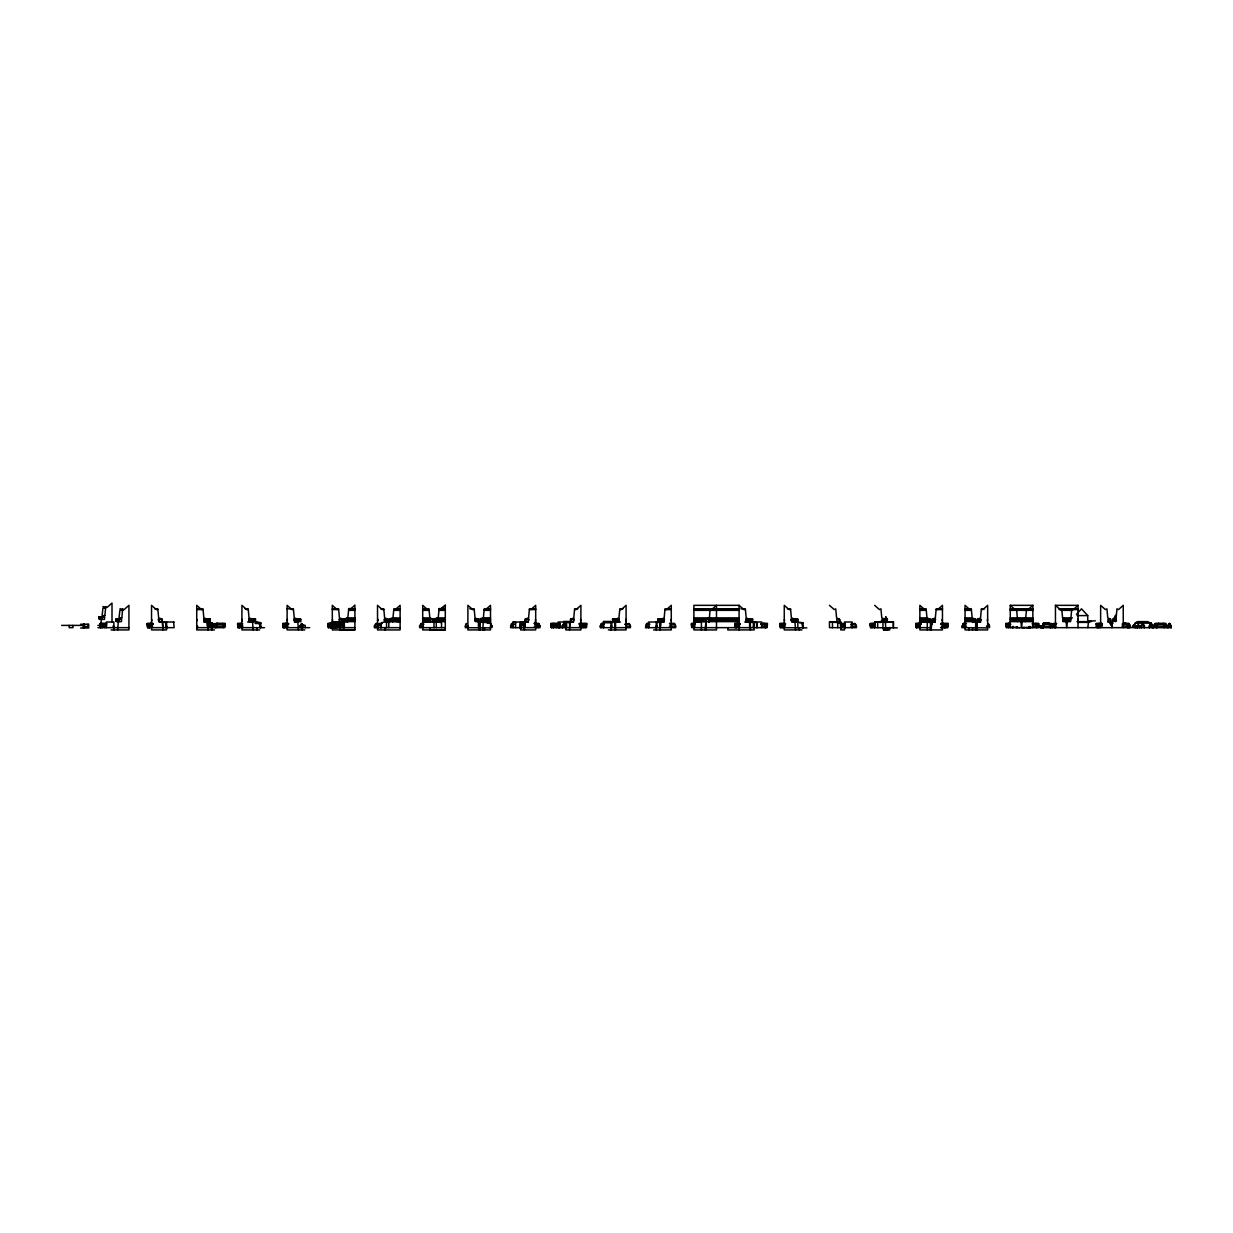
<?xml version="1.0" encoding="UTF-8"?>
<svg xmlns="http://www.w3.org/2000/svg" width="1233" height="1233" viewBox="0 0 1233 1233"><rect width="100%" height="100%" fill="white"/><g stroke="black" fill="none" stroke-linecap="round" stroke-linejoin="round"><path stroke-width="1.5" d="M884.462 620.877L882.196 621.632L881.949 619.367L887.436 619.367L885.726 616.777L885.433 619.367M100.89 623.698L101.46 618.612M101.615 617.116L104.882 615.621L105.73 606.574M118.383 620.877L117.628 629.924M118.553 619.367L121.82 617.887L122.653 608.825M343.606 627.659L344.361 620.646M347.382 621.632L347.629 619.151M344.562 619.043L347.798 617.887L348.631 610.104M390.322 621.632L389.474 620.877L400.109 621.632M389.767 620.877C389.166 616.022 397.473 618.565 400.109 617.887M392.818 619.367L392.572 622.388M392.988 617.887L393.836 608.825L400.109 608.825M434.756 620.646L434.679 621.632L445.298 621.632M434.972 620.877L434.956 618.812L438.193 617.656M437.777 621.632L438.023 619.151M434.956 619.043L438.193 617.887L439.025 610.104M479.205 629.924L479.945 620.877M490.503 617.887C480.5 617.317 473.087 620.199 490.503 619.367M483.213 619.367L482.966 629.924M483.382 617.887L484.215 608.825L490.503 608.825M524.395 627.659L525.15 620.877M525.366 620.877L525.35 619.043L528.572 617.887L529.419 608.825L535.692 608.825M528.156 622.388L528.418 619.367M569.584 627.659L570.34 620.877L571.095 621.632M577.753 608.825L574.609 608.825L573.777 617.887L570.509 619.367L573.977 619.367M573.36 622.388L573.607 619.367M614.789 627.659L615.544 620.877L615.544 629.924M618.55 622.388L618.812 619.367M659.979 627.659L660.734 620.877M660.903 619.367L664.171 617.887L665.003 608.825L671.276 608.825M664.001 619.367L663.755 622.388M706.093 619.367L709.36 617.887L710.208 608.825M709.191 619.367L708.944 622.388M931.917 620.877L931.162 629.924M942.459 608.825L936.186 608.825L935.338 617.887L932.086 619.367L935.539 619.367M934.922 622.388L935.169 619.367M976.351 629.924L977.106 620.877M984.52 608.825L981.376 608.825L980.543 617.887L977.276 619.367L980.728 619.367L980.728 620.877L980.574 619.367M980.127 622.388L980.374 619.367M1022.311 620.877L1021.556 627.659L1020.801 620.877M1022.465 619.367L1025.733 617.887L1026.565 608.825M1025.317 621.632L1025.563 619.367M1067.501 620.877L1066.745 627.659L1065.99 620.877M1067.67 619.367L1070.922 617.887L1071.77 608.825M1087.845 627.659L1088.6 620.877L1095.351 620.877M1052.319 626.117L1053.537 623.405L1053.013 624.237L1055.802 624.237L1050.963 624.237L1050.023 627.659M420.083 626.117L420.9 624.237L423.921 624.252L420.823 624.237L419.497 626.117L423.428 626.117M466.028 624.237L466.598 623.405L465.273 626.117L468.355 626.117M540.039 626.117L540.039 627.659L510.57 627.659L511.803 623.405L511.217 624.237L514.315 624.252M600.964 627.659L602.182 623.405L601.612 624.237M149.81 624.237L150.503 623.405L148.9 626.117L152.63 626.117M240.204 624.237L240.897 623.405L239.294 626.117L243.009 626.117M285.47 624.237L284.607 627.659M334.451 624.561L333.403 626.472L339.614 626.472L338.582 624.561M212.246 626.117L213.895 623.405L214.557 624.237L213.217 624.252L214.511 624.252L215.559 626.117L212.246 626.117L212.4 627.659M215.035 626.117L216.083 624.237M600.147 626.117L601.195 624.237L604.139 624.237L601.103 624.237L601.858 623.405L601.103 624.237M649.128 626.117L646.061 626.117L646.878 624.237L649.899 624.252L646.308 624.252L647.063 623.405L645.46 627.659L675.622 627.659L675.622 626.117M987.648 627.89L961.832 627.659L963.435 623.405L966.441 623.405M1042.193 626.117L1043.596 623.636L1049.098 623.636L1050.485 626.117M1043.673 624.299L1043.765 622.773L1043.58 624.299L1044.967 624.237L1044.305 623.405L1043.627 624.252L1042.64 627.659L1043.889 625.393M1153.425 627.659L1154.689 625.393L1156.446 627.659L1156.585 626.117M1163.49 626.117L1164.538 624.252M1163.721 626.117L1164.769 624.252M1169.069 624.252L1170.302 624.252L1169.007 624.252L1168.036 626.117L1171.35 626.117L1169.685 623.405L1167.589 625.979L1169.439 623.405L1171.196 627.659M515.517 622.619L515.656 627.659M756.553 622.619L756.692 627.659M1112.921 623.143L1111.812 622.388L1115.557 615.19M917.136 627.659L918.369 624.237M216.037 624.237L216.684 623.405L217.378 624.252L216.037 624.237L225.038 624.252M299.866 625.979L301.731 623.636L303.472 626.071L301.638 623.852M341.711 623.898L339.846 625.979L341.711 623.405L343.545 625.948M379.363 623.898L381.105 626.071L379.363 623.651L377.514 625.979M522.484 623.898L524.225 626.071L522.484 623.651L520.634 625.979M565.593 627.659L565.762 625.948L563.913 623.651L562.171 626.071M844.79 625.778L842.91 623.513L842.201 624.252L843.526 624.237L844.528 626.117L841.214 626.117L842.262 624.252L843.495 624.252L842.879 623.405L841.6 625.778M1110.594 624.345L1110.039 623.405M1123.787 624.299L1124.958 622.835M1128.627 625.532C1129.166 622.881 1131.154 627.15 1129.443 624.792L1128.627 625.748M1142.791 623.898L1140.926 625.979L1142.791 623.405L1144.625 625.948M1149.865 624.299L1150.944 622.773M1151.591 624.252L1150.25 624.252L1150.867 623.405L1152.624 626.117M1150.975 623.405L1149.248 627.659M736.702 624.252L737.442 623.405L736.702 624.237L739.723 624.237L734.776 624.237M872.286 624.252L873.041 623.405L872.286 624.237L875.307 624.237L870.359 624.252M1055.433 624.237L1051.025 624.252L1056.712 623.405M1098.264 624.252L1099.019 623.405L1098.264 624.237L1101.3 624.237M962.757 624.237L965.701 624.237L962.68 624.237L963.435 623.405M1050.963 624.237L1051.718 623.405M1076.501 614.25L1081.495 608.825L1087.737 615.606L1087.737 622.388M381.182 624.237L375.51 624.252L382.122 623.405M350.141 609.58L354.904 605.11L354.904 629.924L332.309 629.924L332.309 626.133M395.331 609.58L400.109 605.341L400.109 629.924L377.514 629.924L377.514 605.341L382.276 609.58L383.787 609.58M440.535 609.349L445.298 605.11L445.298 629.924L422.703 629.924L422.703 605.341L427.481 609.58M440.535 609.58L445.298 605.341M485.725 609.58L490.503 605.341L490.503 629.924L467.893 629.924L467.893 605.341L472.671 609.58L474.181 609.58M530.93 609.58L535.692 605.341L535.692 629.924L520.634 629.924L520.634 622.002M666.514 609.58L671.276 605.341L671.276 629.924L653.567 629.924M711.703 609.58L716.481 605.341L716.481 629.924L693.886 629.924L693.886 605.341L739.076 605.341L743.853 609.58L745.349 609.58M937.681 609.58L942.459 605.341L942.459 629.924L919.864 629.924L919.864 605.341L924.627 609.58M1028.075 609.58L1032.853 605.341L1032.853 627.659M1073.28 609.58L1078.043 605.341L1078.043 627.659M375.51 624.237L376.45 623.405M1124.465 622.835L1125.714 624.222M1150.543 622.835L1151.792 624.222L1150.743 623.204M1135.131 627.659L1135.131 623.143L1137.381 621.632L1147.923 621.632L1150.189 623.143L1150.189 626.148M347.798 617.656L344.531 619.367L354.904 619.367M173.637 622.126L174.13 627.659L147.821 627.659M400.109 622.002L386.546 621.447L381.274 622.757L381.274 627.659M423.196 622.126L436.266 621.447L441.537 622.757L441.537 627.659M487.482 622.989L490.503 622.233L482.966 622.233L490.503 622.989M520.634 624.453L521.389 622.757L524.395 622.002L524.395 629.924M534.891 622.218L535.692 622.002M617.039 621.447L611.768 622.757L611.768 627.659M852.065 627.89L852.065 622.002L844.528 622.002L844.528 629.924L840.767 629.924L840.767 622.002L837.746 622.757L837.746 627.659M874.659 627.659L874.659 622.002L893.493 622.002L893.493 627.659M1150.173 624.252L1151.622 624.237M1164.676 626.117L1163.644 624.252L1157.756 624.237L1158.419 623.405L1157.664 624.252L1159.051 624.237L1158.404 623.405L1156.708 626.117L1155.691 624.237L1154.396 624.252L1153.425 626.117L1167.034 626.117L1165.154 623.405M1166.033 624.237L1164.476 624.252L1165.385 623.405L1166.033 624.237L1154.458 624.252L1155.074 623.405L1155.737 624.237M1051.225 626.117L1050.485 624.237L1043.18 624.252L1042.548 627.659M208.67 623.667L212.43 623.651L213.787 625.855M625.085 624.252L629.493 624.237L630.541 626.117L625.763 626.117M669.504 623.405L674.019 623.405L674.775 624.237L670.274 624.252L674.775 624.237L675.746 626.117L669.365 626.117M851.063 624.252L855.471 624.237L856.519 626.117L850.755 626.117M1033.316 624.237L1036.259 624.237L1037.307 626.117L1032.53 626.117M1010.259 627.659L1010.259 605.341L1032.853 605.341M1055.448 627.659L1055.448 605.341L1078.043 605.341M102.956 606.574L107.225 607.314L112.003 603.076L112.003 621.987M105.73 608.069L102.956 608.069L102.092 615.621L104.882 615.621M351.775 608.593L348.631 608.593L348.631 610.335L354.904 610.335M445.298 608.593L439.025 608.593L439.025 610.335L445.298 610.335M119.894 608.825L123.408 609.58M154.664 608.825L157.809 608.825L158.641 617.887L161.877 619.043L161.862 620.877M196.725 608.825L202.998 608.825L203.846 617.887L207.067 619.043L207.098 620.877M245.059 608.825L248.203 608.825L249.035 617.887L252.256 619.043L253.212 629.924M287.119 608.825L293.392 608.825L294.24 617.887L297.461 619.043L297.492 620.877M332.309 608.825L338.597 608.825L339.429 617.887L342.651 619.043L342.635 620.877L342.327 619.367M348.631 608.825L354.904 608.825M380.643 608.825L383.787 608.825L384.619 617.887L387.856 619.043L387.84 620.877M422.703 608.825L428.976 608.825L429.824 617.887L433.045 619.043L433.245 621.632L422.703 621.632M439.025 608.825L445.298 608.825M469.742 608.825L474.181 608.825L475.013 617.887L478.281 619.367L474.813 619.367M622.942 608.825L619.814 608.825L618.966 617.887L615.745 619.043L615.76 620.877M693.886 608.825L739.076 608.825M740.91 608.825L745.349 608.825L746.196 617.887L749.448 619.367M787.409 608.825L790.553 608.825L791.386 617.887L794.607 619.043L794.807 620.877M919.864 608.825L926.137 608.825L926.969 617.887L930.237 619.367L919.864 619.367M965.054 608.825L971.327 608.825L972.174 617.887L975.442 619.367L965.054 619.367M1010.259 608.825L1032.853 608.825M1059.209 608.825L1078.043 608.825M348.631 609.349L350.141 609.349M439.025 609.349L445.298 609.349M120.634 609.58L124.163 609.58L128.926 605.341L128.926 629.924L111.093 629.924M157.809 609.58L156.298 609.58L151.536 605.341L151.536 629.924L166.594 629.924L166.594 622.002M196.725 609.58L202.998 609.58M248.203 609.58L246.692 609.58L241.915 605.341L241.915 629.924L259.639 629.924M293.392 609.58L291.882 609.58L287.119 605.341L287.119 629.924L304.828 629.924M332.309 609.58L338.597 609.58M348.631 609.58L354.904 609.58M393.836 609.58L400.109 609.58M422.703 609.58L428.976 609.58M439.025 609.58L445.298 609.58M484.215 609.58L490.503 609.58M529.419 609.58L535.692 609.58M574.609 609.58L576.119 609.58L580.897 605.341L580.897 629.924L565.824 629.924L565.824 622.002M619.814 609.58L621.309 609.58L626.087 605.341L626.087 629.924L608.378 629.924M665.003 609.58L671.276 609.58M693.886 609.58L739.076 609.58M790.553 609.58L789.043 609.58L784.265 605.341L784.265 629.924L801.989 629.924M919.864 609.58L926.137 609.58M936.186 609.58L942.459 609.58M965.054 609.58L971.327 609.58M981.376 609.58L982.886 609.58L987.648 605.341L987.648 629.924L965.054 629.924L965.054 605.341L969.832 609.58M1010.259 609.58L1032.853 609.58M1059.209 609.58L1078.043 609.58M122.653 610.335L119.894 610.335L119.031 617.887L121.82 617.887M393.836 610.335L400.109 610.335M422.703 610.335L428.976 610.335M484.215 610.335L490.503 610.335M693.886 610.335L739.076 610.335M919.864 610.335L926.137 610.335M965.054 610.335L971.327 610.335M1010.259 610.335L1032.853 610.335M1061.104 610.335L1072.402 610.335M1077.041 615.606L1087.737 615.606M98.856 616.777L101.661 616.777M98.825 617.116L104.713 617.116L104.466 619.367L99.411 619.367M347.798 617.887L354.904 617.887M422.703 617.887L429.824 617.887M438.193 617.887L445.298 617.887M693.886 617.887L739.076 617.887M919.864 617.887L926.969 617.887M965.054 617.887L972.174 617.887M1010.259 617.887L1032.853 617.887M1062.985 617.887L1072.402 617.887M98.655 618.612L102.2 619.367M342.774 618.812L348.492 618.812M433.924 618.812L438.532 618.812M115.794 619.043L118.584 619.043M158.425 619.043L161.877 619.043M203.615 619.043L210.365 619.043M248.819 619.043L255.57 619.043M294.009 619.043L300.76 619.043M339.214 619.043L354.904 619.043M384.403 619.043L387.856 619.043M389.767 619.043L400.109 619.043M422.703 619.043L433.045 619.043M433.924 619.151L445.298 619.043M474.797 619.043L478.234 619.043M480.161 619.043L490.503 619.043M525.35 619.043L528.803 619.043M570.555 619.043L573.992 619.043M612.447 619.043L619.197 619.043M657.636 619.043L664.387 619.043M693.886 619.043L739.076 619.043M745.965 619.043L752.716 619.043M791.17 619.043L797.921 619.043M883.845 619.043L887.436 619.043M919.864 619.043L930.206 619.043M932.117 619.043L935.57 619.043M965.054 619.043L975.395 619.043M977.307 619.043L980.759 619.043M1010.259 619.043L1032.853 619.043M1062.985 619.043L1070.506 619.043M1112.921 619.12L1116.435 619.12M115.748 619.367L121.651 619.367L121.404 621.632L116.334 621.632M151.721 619.367L151.875 620.877M158.44 619.367L161.908 619.367M196.91 619.367L196.91 620.877M210.365 619.367L203.645 619.367L203.846 620.877M242.115 619.367L242.254 620.877M248.835 619.367L255.57 619.367M287.304 619.367L287.304 620.877M294.04 619.367L300.76 619.367M332.463 619.367L332.648 620.877M342.697 619.367L339.229 619.367L339.275 620.877M387.886 619.367L384.434 619.367L384.434 620.877L384.48 619.367M389.72 619.367L400.109 619.367M422.703 619.367L433.076 619.367M434.925 619.367L445.298 619.367M525.32 619.367L528.772 619.367L528.618 620.877M535.538 619.367L535.538 620.877M580.589 619.367L580.743 620.877M612.447 619.367L619.166 619.367M625.932 619.367L625.932 620.877M657.636 619.367L664.356 619.367L664.202 620.877M671.137 619.367L671.137 620.877M693.886 619.367L739.076 619.367M752.716 619.367L745.996 619.367L746.042 620.877L746.15 619.367M784.465 619.367L784.465 620.877M797.921 619.367L791.185 619.367L791.247 620.877L791.386 619.367M942.151 619.367L942.151 620.877M987.51 619.367L987.356 620.877M1010.259 619.367L1032.853 619.367M342.774 620.646L348.461 620.646M433.924 620.646L438.47 620.646M115.578 620.877L119.139 621.632M158.502 620.877L158.502 619.367M162.155 620.877L161.323 621.632M204.262 620.877L210.365 620.877M248.896 620.877L249.035 619.367M255.57 620.877L249.451 620.877L249.451 622.388M294.086 620.877L294.24 619.367M294.656 620.877L300.76 620.877M342.944 622.388L342.851 620.877L342.111 621.632M345.117 620.877L344.284 620.877L344.361 627.659M347.459 620.877L354.904 620.877M387.301 620.877L388.133 622.388M392.664 620.877L400.109 620.877M422.703 620.877L430.147 620.877M432.49 620.877L433.338 621.632M434.679 620.877L435.511 620.877M437.854 620.877L445.298 620.877M475.352 620.877L490.503 620.877M573.807 620.877L573.807 619.367M612.447 620.877L618.55 620.877M619.151 620.877L619.012 619.367M657.636 620.877L663.755 620.877M693.886 620.877L706.679 621.632M709.037 620.877L739.076 620.877M746.612 620.877L752.716 620.877M791.802 620.877L797.921 620.877M883.845 620.877L887.436 620.877M919.864 620.877L935.015 620.877M965.054 620.877L980.204 620.877M1010.259 620.877L1032.853 620.877M1062.985 620.877L1070.506 620.877M1116.435 620.769L1112.69 620.877L1111.95 627.659L1111.195 620.877L1108.174 621.632L1107.928 619.367L1111.025 619.367L1107.758 617.887L1106.926 608.825L1105.415 609.58L1100.637 605.341L1100.637 627.659M342.774 621.401L348.492 621.401M433.924 621.401L438.532 621.401M619.305 621.447L612.524 621.447L614.789 622.002L614.789 629.924M746.088 621.447L749.248 621.447L749.248 622.65M792.742 621.447L803.099 622.757L803.099 627.89M884.832 621.447L880.085 621.447L880.085 622.65M1107.65 621.447L1110.81 621.447L1110.81 625.208M158.81 619.367L159.057 621.632L162.155 621.632M210.365 621.632L204.262 621.632L204 619.367M255.57 621.632L249.451 621.632L249.205 619.367M300.76 621.632L294.656 621.632L294.394 619.367M339.599 619.367L339.846 621.632L342.851 620.877M344.284 621.632L354.904 621.632M384.788 619.367L385.035 621.632L388.056 620.877M475.013 620.877L475.013 619.367L475.429 621.632L490.503 621.632M525.058 621.632L528.156 621.632M570.263 621.632L573.36 621.632M612.447 621.632L618.55 621.632M657.636 621.632L663.755 621.632L663.416 619.367M693.886 621.632L739.076 621.632M746.35 619.367L746.612 621.632L752.716 621.632M791.555 619.367L791.802 621.632L797.921 621.632M919.864 621.632L934.922 621.632M965.054 621.632L980.127 621.632M1010.259 621.632L1032.853 621.632M1076.948 621.632L1091.498 621.632M332.309 621.786L343.606 621.786L340.601 622.542L340.601 625.932M563.712 621.786L568.459 621.802M746.088 621.802L749.248 621.786M880.085 621.786L884.832 621.802M1107.65 621.802L1110.81 621.786M159.057 622.002L174.13 622.002M204.262 622.002L208.023 622.002L208.023 626.025M247.571 622.002L255.478 621.447L260.749 622.757L260.749 627.659M294.656 622.002L298.417 622.002M343.606 622.002L332.309 622.002L335.33 622.757M513.098 627.659L513.098 622.002L528.156 622.002M573.36 622.002L558.287 622.002L558.287 627.659M603.492 622.002L620.43 622.002M663.755 622.002L648.681 622.002L648.681 627.89M693.886 622.002L701.407 622.002L701.407 629.924M744.732 622.002L761.67 622.002L761.67 627.659M791.802 622.002L797.828 621.447L797.828 627.659M856.411 626.117L856.411 627.659L829.47 627.659L829.47 622.002L840.767 622.002M874.659 622.002L893.493 622.002M919.864 622.002L934.922 622.002M972.59 622.002L980.867 622.002M482.966 622.388L478.527 621.632M927.386 622.388L933.443 622.388M1077.642 622.388L1089.201 622.388M207.252 622.68L211.583 622.68L212.554 623.651L207.93 623.651M256.233 622.757L260.749 622.757M603.492 622.757L611.013 622.757M799.338 622.757L803.099 622.757M829.47 622.002L840.767 622.757M1047.341 622.773L1047.526 624.299L1047.434 622.773M1048.096 622.773L1048.281 624.299L1048.189 622.773M1110.44 622.835L1110.548 624.222M1111.056 622.835L1111.056 624.299M333.973 623.174L330.228 623.174L330.228 624.16M1124.666 623.204L1125.375 623.975L1124.034 623.99M1135.131 623.143L1150.189 623.143M105.853 623.405L100.166 623.405L100.289 627.659L100.412 625.748M152.923 623.405L147.236 623.405L147.236 626.071M241.421 623.405L237.63 623.405L237.753 627.659L237.877 625.64M255.108 623.513L260.749 623.513M288.507 623.405L282.819 623.405L282.958 627.659L283.081 625.748M533.92 623.405L538.436 623.405L539.191 624.237L534.675 624.237L539.098 624.237L540.146 626.117L534.321 626.117M579.371 623.405L586.6 623.405L586.43 627.659L586.276 625.64M625.809 623.405L629.585 624.237L625.069 624.252M695.165 623.405L691.543 623.405L691.543 626.071M739.723 623.405L734.776 623.405L734.776 626.071M761.408 623.405L767.388 623.405L767.219 627.659L767.065 625.748M785.406 623.405L779.98 623.405L779.98 626.071L785.406 625.948M851.803 623.405L855.563 624.237L851.047 624.252M875.245 623.405L870.359 623.405L870.359 626.071M921.097 623.405L915.672 623.405L915.98 627.659L915.826 625.748M940.933 623.405L948.162 623.405L948.162 626.071L944.555 625.948M1009.565 623.405L1005.958 623.405L1005.958 626.071M1032.576 623.405L1038.556 623.405L1038.556 626.071M1043.318 623.389L1050.023 623.405L1050.547 624.237L1043.149 624.237L1043.673 623.405L1043.149 624.237L1049.129 624.237L1050.177 626.117M1102.025 623.405L1096.353 623.405L1096.507 627.659L1096.661 625.64M1122.97 623.405L1128.95 623.405L1128.95 626.071M100.166 623.636L105.853 623.651M147.236 623.651L152.923 623.636M215.991 623.636L225.038 623.651M237.63 623.636L241.421 623.651M282.819 623.651L288.507 623.636M328.009 623.636L339.399 623.636M550.904 623.636L559.936 623.636M579.371 623.651L586.6 623.636M691.543 623.636L695.165 623.651M734.776 623.636L739.723 623.651M761.963 623.636L767.388 623.651M779.98 623.636L785.406 623.636M870.359 623.651L875.245 623.636M915.672 623.636L921.097 623.651M940.933 623.651L948.162 623.636M1005.958 623.636L1009.565 623.651M1033.131 623.651L1038.556 623.636M1096.353 623.651L1101.763 623.636M1123.525 623.651L1128.95 623.636M1155.753 623.651L1164.8 623.636M100.166 623.898L107.132 623.898M147.236 623.898L152.923 623.898M215.991 623.898L225.038 623.898M237.63 623.898L242.716 623.898M282.819 623.898L288.507 623.898M328.009 623.898L339.399 623.898M550.904 623.898L559.936 623.898L559.767 627.659M579.371 623.898L586.6 623.898M695.165 623.898L691.543 623.898L691.713 627.659M734.776 623.898L739.723 623.898M760.869 623.898L767.388 623.898M785.406 623.898L779.98 623.898L780.135 627.659M875.245 623.898L870.359 623.898L870.483 627.659L897.27 627.89M915.672 623.898L921.097 623.898M940.933 623.898L948.162 623.898M1005.958 623.898L1010.259 623.898M1032.052 623.898L1038.556 623.898M1096.353 623.898L1102.41 623.898M1122.431 623.898L1128.95 623.898M1155.753 623.898L1164.8 623.898M80.623 624.237L84.43 624.237L84.43 626.487M85.154 624.237L88.714 624.237L88.714 627.998L80.623 627.998M100.166 624.237L105.853 624.252M147.236 624.252L152.923 624.237M211.629 624.299L211.876 622.773L211.752 624.299M237.63 624.237L241.421 624.252M282.819 624.237L288.507 624.252M328.009 624.252L339.399 624.237M550.904 624.237L559.936 624.252M579.371 624.252L586.6 624.237M691.543 624.237L695.165 624.252M767.388 624.237L760.653 624.252L765.077 624.237L766.14 626.117L761.347 626.117M779.98 624.237L785.406 624.237M915.672 624.237L921.097 624.252M948.162 624.252L940.856 624.252L943.954 624.237L945.341 626.117L941.827 626.117M1005.958 624.237L1010.89 624.252L1007.962 624.237M1033.131 624.237L1038.556 624.252M1096.353 624.252L1101.763 624.237M1128.95 624.252L1122.215 624.252L1126.654 624.237L1127.579 627.659M100.166 624.345L105.853 624.345M147.236 624.345L152.923 624.345M215.991 624.345L225.038 624.345M237.63 624.345L241.421 624.345M282.819 624.345L288.507 624.345M328.009 624.345L339.399 624.345M550.904 624.345L559.936 624.345M579.371 624.345L586.6 624.345M691.543 624.345L695.165 624.345M734.776 624.345L739.723 624.345M761.963 624.345L767.388 624.345M779.98 624.345L785.406 624.345M870.359 624.345L875.245 624.345M915.672 624.345L921.097 624.345M940.933 624.345L948.162 624.345M1005.958 624.345L1009.565 624.345M1033.131 624.345L1038.556 624.345M1096.353 624.345L1101.763 624.345M1123.525 624.345L1128.95 624.345M1155.753 624.345L1164.8 624.345L1164.8 623.405L1155.753 623.405L1155.753 626.071M338.736 624.823L334.251 624.237M1129.151 624.946L1131.262 627.659L1097.046 627.659M61.65 625.393L84.245 625.393M97.9 625.393L100.705 625.393M1128.904 625.47L1129.998 625.47M100.752 625.64L106.747 625.778M147.821 625.64L147.945 627.659L147.868 623.898M238.216 625.64L238.339 627.659L238.262 623.898M239.819 625.64L239.695 627.659M283.42 625.64L283.544 627.659M284.9 625.64L284.9 627.659M300.189 625.64L303.256 625.64L303.226 627.659M328.178 625.64L328.317 627.659L328.009 623.405L339.399 623.405L339.399 626.071M328.718 625.64L334.652 625.778M519.894 625.64L519.802 627.659M551.059 625.64L551.213 627.659L551.059 623.898M551.613 625.64L558.796 625.748M565.438 625.64L562.387 625.64L562.418 627.659M580.08 625.778L585.459 625.64M694.164 625.64L694.025 627.659L766.232 627.659L766.186 623.898M766.232 625.748L766.017 627.659M780.689 625.64L784.265 625.778M870.483 625.64L874.428 625.64M916.381 625.64L916.643 627.659M943.43 625.778L947.021 625.748M1006.667 625.64L1010.259 625.778M1097.046 625.64L1102.41 625.778M100.166 625.948L105.853 626.071M328.009 626.071L333.973 626.071M550.904 625.948L559.936 626.071L559.936 623.405L550.904 623.405L550.904 626.071M579.371 626.071L586.6 625.948M691.543 625.948L695.165 626.071M734.776 625.948L739.723 626.071M870.359 625.948L875.245 626.071M1005.958 625.948L1009.565 626.071M1043.365 626.04L1038.772 626.071L1038.849 627.659M1096.353 626.071L1101.763 625.948M1136.764 626.071L1136.841 627.659L1138.275 623.898L1139.724 627.659M1137.35 626.071L1137.35 627.659M165.838 626.148L166.825 626.148L166.825 627.659M211.783 626.117L208.469 626.117L209.518 624.252L210.751 624.252L211.783 629.924M260.117 626.117L259.716 624.237M288.214 626.117L284.499 626.117L285.825 623.405L285.239 624.237L288.322 624.252M378.238 626.117L374.293 626.117L376.204 623.405L375.633 624.237L381.167 624.252M510.477 626.117L513.544 626.117M566.579 626.148L563.913 623.898M600.872 626.117L603.939 626.117M610.797 626.148L611.768 626.148M655.987 626.148L656.973 626.148M753.394 626.148L754.596 627.659M916.982 626.117L920.481 626.117M961.709 626.117L966.502 626.117M986.4 626.117L989.59 626.117L988.542 624.237M1038.772 626.302L1056.065 626.117M1121.938 626.117L1127.702 626.117M83.366 626.487L87.959 626.487L87.959 624.237M1040.806 626.564L1040.806 627.659L1040.744 626.518L1042.825 626.564L1042.825 627.659M1040.744 626.703L1042.825 626.749M1040.698 627.135L1042.64 627.135M330.352 627.566L341.726 627.427M342.589 627.427L345.009 627.427M1022.881 627.505L1027.397 627.505M97.9 627.659L128.926 627.659M147.498 627.659L147.359 623.898M196.725 627.659L223.882 627.659M224.868 627.659L224.868 623.898M238.216 627.659L264.525 627.659M309.714 627.659L283.42 627.659L283.451 623.898M328.718 627.659L354.904 627.659M400.109 627.659L374.447 627.659L374.447 626.117M445.298 627.659L419.652 627.659L419.652 626.117M490.503 627.89L465.365 627.659L465.365 626.117M626.087 627.659L600.271 627.659L600.271 626.117M626.657 627.659L630.433 627.659L630.433 626.117M692.407 627.659L692.299 623.898M940.517 627.659L947.021 627.659L947.021 625.64M947.853 627.659L948.007 623.898M1006.267 627.659L1006.113 623.898M1037.415 627.659L1006.667 627.659L1006.714 623.898M1038.248 627.659L1038.386 623.898M1095.351 627.659L1040.174 627.659L1040.174 626.148M1171.35 627.659L1132.248 627.659L1133.512 625.393L1135.254 627.659M339.846 629.693L354.904 629.693M429.855 629.693L445.298 629.693M214.434 629.924L196.725 629.924L196.725 605.341L201.503 609.58M883.398 629.924L889.733 629.924L889.733 627.505L890.596 627.659M917.568 624.237L920.512 624.237M646.385 624.237L649.329 624.237M513.098 622.002L516.103 622.757M536.833 624.237L535.692 623.405L538.282 626.117M1154.258 625.886C1154.365 623.944 1156.539 626.811 1154.936 625.27M563.358 624.345L563.913 623.405L564.575 624.237L563.913 623.636M521.929 624.345L522.484 623.405L523.054 624.345L522.484 623.636M378.808 624.345L379.363 623.405L380.026 624.237L379.363 623.636M301.16 624.345L301.731 623.405L302.285 624.345L301.731 623.636M1055.448 605.341L1060.226 609.58M1010.259 605.341L1015.021 609.58M874.659 605.341L879.437 609.58L880.948 608.825L881.78 617.887L885.047 619.367M829.47 605.341L834.232 609.58L835.743 608.825L836.59 617.887L839.843 619.367L836.745 619.367L837.007 621.632L840.012 620.877L840.767 627.659M337.087 609.58L332.309 605.341L332.309 622.757M211.583 622.68L212.554 623.667M491.181 624.237L490.426 623.405L492.137 626.117M854.808 623.405L855.563 624.252M674.019 623.405L674.775 624.252M628.83 623.405L629.585 624.252M538.436 623.405L539.191 624.252M259.331 624.237L260.61 626.117M1050.023 623.405L1050.547 624.252M801.928 624.237L802.729 626.117M1065.821 619.367L1062.569 617.887L1061.721 608.825M1020.631 619.367L1017.364 617.887L1016.531 608.825M1017.533 619.367L1017.78 621.632M975.596 620.877L976.351 627.659M972.344 619.367L972.59 622.388L977.029 621.632M930.406 620.877L931.162 627.659L916.381 627.659L916.427 623.898M927.139 619.367L927.386 629.924M885.217 620.877L885.895 629.924M794.823 620.877L795.578 629.924M750.373 627.659L749.618 620.877L749.618 627.659M478.45 620.877L479.205 627.659M429.993 619.367L430.24 622.388M207.267 620.877L208.023 629.924M162.833 627.659L162.078 620.877L162.155 622.388M885.648 616.777L886.095 620.877M885.957 622.788L885.756 619.367M1170.949 627.659L1170.965 625.64L1167.913 625.64L1167.913 627.659L1168.129 625.64M1168.19 626.117L1168.19 627.659M1166.665 626.117L1166.88 627.659M1164.353 626.117L1164.353 627.659M1163.875 626.117L1163.875 627.659M1156.508 623.898L1156.508 625.778M1155.907 623.898L1155.907 625.748M1153.579 626.117L1153.579 627.659M1152.316 626.117L1152.3 627.659M1152.161 626.117L1152.161 627.659M1149.464 626.117L1149.464 627.659M1144.301 627.659L1144.316 625.64L1141.249 625.64L1141.28 627.659M1144.162 625.64L1144.162 627.659M1141.465 625.64L1141.465 627.659M1139.369 626.01L1139.169 627.659M1137.134 626.01L1137.273 627.659M1129.829 626.349L1129.752 627.659M1129.151 626.611L1129.151 627.659L1129.074 626.349M1128.781 623.898L1128.627 627.659M1127.748 623.898L1127.748 627.659M1123.248 627.659L1123.248 605.341L1118.47 609.58L1116.959 608.825L1116.127 617.887L1112.86 619.367L1115.957 619.367L1115.711 621.632L1113.445 620.877M1111.241 623.204L1111.241 624.098M1097.416 626.117L1097.416 627.659M1097.093 623.898L1097.093 627.659M1068.811 619.367L1068.811 620.877M1068.672 619.367L1068.672 620.877M1066.56 619.367L1066.56 620.877M1066.406 619.367L1066.406 620.877M1064.141 619.367L1064.295 620.877M1055.016 625.64L1055.016 627.659M1054.708 623.405L1054.862 627.659M1052.55 626.117L1052.55 627.659M1051.148 626.117L1051.148 627.659M1050.3 626.117L1050.3 627.659M1049.036 624.299L1049.036 622.773L1048.851 624.299M1046.771 624.299L1046.678 622.773L1046.586 624.299M1043.38 625.085L1043.365 627.659M1043.288 626.04L1043.288 627.659M1041.87 626.04L1041.808 627.659M1041.793 626.04L1041.762 627.659M1040.282 625.963L1040.282 627.659M1037.354 623.898L1037.184 627.659M1036.429 625.64L1036.429 627.659M1032.653 619.367L1032.653 620.877M1030.803 626.749L1030.834 627.659M1030.511 627.659L1026.919 627.659M1030.048 626.564L1030.125 627.659M1029.478 626.564L1029.678 627.659M1029.447 626.564L1029.293 627.659M1028.815 626.564L1028.861 627.659M1024.299 627.659L1022.357 627.659M1022.835 619.367L1022.835 620.877M1022.681 619.367L1022.681 620.877M1020.415 619.367L1020.415 620.877M1019.552 627.659L1018.658 627.659M1017.179 626.749L1017.333 627.659M1017.133 626.749L1016.963 627.659M1016.177 626.564L1016.177 627.659M1013.865 626.903L1012.447 627.659M1013.279 626.395L1013.341 627.659M1012.17 626.595L1012.231 627.659M1008.579 625.64L1008.579 627.659M989.482 626.117L989.482 627.659M977.646 619.367L977.646 620.877M977.492 619.367L977.492 620.877M977.106 621.632L977.106 629.924M975.688 621.632L975.596 629.924M975.072 619.367L975.072 620.877M972.59 627.659L972.59 629.924M971.989 619.367L971.989 620.877M969.878 619.367L969.878 620.877M969.724 619.367L969.724 620.877M968.83 627.89L968.83 629.924M967.612 619.367L967.612 620.877M967.473 619.367L967.473 620.877M965.362 619.367L965.362 620.877M946.975 623.898L946.975 627.659M945.187 626.117L945.187 627.659M944.755 625.64L944.755 627.659M944.617 625.64L944.617 627.659M941.457 626.672L941.534 627.659M932.441 619.367L932.441 620.877M932.302 619.367L932.302 620.877M931.917 624.638L931.824 622.388M930.483 621.632L930.406 629.924M929.867 619.367L930.021 620.877M926.939 619.367L926.784 620.877M924.673 619.367L924.673 620.877M924.534 619.367L924.534 620.877M922.423 619.367L922.423 620.877M922.269 619.367L922.269 620.877M920.157 619.367L920.157 620.877M893.309 623.05L893.262 627.659M887.868 627.659L887.714 629.924M887.406 627.659L887.452 629.924M886.912 619.367L886.943 620.877M886.989 627.659L886.989 629.924M886.465 627.659L886.465 629.924M886.25 619.367L886.25 620.877M885.309 627.659L885.309 629.924M884.678 619.367L884.832 620.877M884.739 627.659L884.739 629.924M884.231 627.659L884.231 629.924M883.83 627.659L883.83 629.924M883.398 627.659L883.537 629.924M882.951 622.757L882.951 627.659M877.68 622.757L877.68 627.659M874.32 625.64L874.32 627.659M872.255 625.64L872.147 627.659M871.068 625.64L871.068 627.659L870.914 623.898M854.007 623.405L854.007 624.345M845.129 623.898L845.129 627.659M844.975 623.405L844.975 626.071M844.389 626.117L844.389 627.659M842.91 623.513L842.91 625.778M841.368 626.117L841.368 627.659M839.473 619.367L839.627 620.877M832.475 622.757L832.475 627.659M806.875 627.89L780.689 627.659L780.72 623.898M802.483 626.117L802.513 627.659M799.338 627.659L799.338 629.924M797.52 619.367L797.674 620.877M797.258 619.367L797.258 620.877M797.011 619.367L797.011 620.877M796.857 619.367L796.857 620.877M795.485 619.367L795.485 620.877M795.331 619.367L795.331 620.877M794.468 619.367L794.468 620.877M794.314 619.367L794.299 621.632M793.744 619.367L793.744 620.877M792.649 621.632L792.665 619.367L792.511 620.877M792.172 619.367L792.172 620.877M782.446 625.64L782.601 627.659M780.828 625.64L780.828 627.659M765.261 625.64L765.261 627.659M765.107 625.64L765.107 627.659M763.612 623.405L763.612 624.345M757.154 627.659L757.154 622.757L754.134 622.002L754.134 629.924L727.778 629.924L727.778 627.659M753.394 627.659L753.394 622.757L750.373 622.002L750.373 629.924M752.392 619.367L752.392 620.877L752.145 619.367M751.991 619.367L751.991 620.877M751.344 619.367L751.498 620.877M751.097 619.367L751.097 620.877M750.943 619.367L750.943 620.877M749.972 619.367L749.972 620.877M749.279 619.367L749.232 620.877M749.094 619.367L749.032 621.632M746.936 619.367L747.09 620.877M739.076 605.341L739.076 629.924M738.737 619.367L738.891 620.877M738.891 627.659L738.891 625.64L735.3 625.64L735.407 627.659L735.33 623.898M736.625 619.367L736.625 620.877M736.687 625.64L736.687 627.659M736.471 619.367L736.471 620.877M736.579 625.64L736.579 627.659M734.899 623.898L735.007 627.659M734.375 619.367L734.375 620.877M734.221 619.367L734.221 620.877M732.109 619.367L732.109 620.877M731.955 619.367L731.955 620.877M729.844 619.367L729.844 620.877M727.593 619.367L727.439 620.877M725.328 619.367L725.328 620.877M725.174 619.367L725.174 620.877M723.062 619.367L723.062 620.877M722.923 619.367L722.923 620.877M718.546 619.367L718.392 620.877M716.173 619.367L716.327 620.877M706.463 619.367L706.324 620.877M705.939 629.924L705.939 620.877L705.184 629.924M705.368 619.367L705.368 620.877M701.007 619.367L701.007 620.877M700.853 619.367L700.853 620.877M698.741 619.367L698.741 620.877M698.587 619.367L698.587 620.877M696.475 619.367L696.321 620.877M694.225 619.367L694.071 620.877M663.262 619.367L663.262 620.877M662.183 619.367L662.183 620.877M662.029 619.367L662.029 620.877M661.135 619.367L661.32 621.632M660.996 619.367L660.95 620.877M660.657 620.877L660.734 626.148M660.534 619.367L660.379 620.877M659.979 629.924L659.979 622.002L656.973 622.757L656.973 627.659M659.408 619.367L659.408 620.877M659.27 619.367L659.27 620.877M659.023 619.367L659.023 620.877M658.36 619.367L658.36 620.877M658.206 619.367L658.114 620.877M657.975 619.367L657.975 620.877M656.218 622.002L656.218 629.924M646.154 626.117L646.154 627.659M618.226 619.367L618.457 621.632M618.072 619.367L618.072 620.877M615.93 619.367L616.13 621.632M615.19 619.367L615.344 620.877M614.219 619.367L614.219 620.877M614.065 619.367L614.065 620.877M613.664 619.367L613.818 620.877M613.171 619.367L613.171 620.877M613.017 619.367L613.017 620.877M612.77 619.367L612.77 620.877M611.013 629.924L611.013 621.447L603.492 621.447L603.492 627.89M585.398 623.898L585.398 627.659L551.613 627.659L551.66 623.898M585.305 625.64L585.305 627.659M583.039 625.64L583.194 627.659M580.188 625.64L580.188 627.659M570.879 619.367L570.725 620.877L570.571 619.367M570.34 620.877L570.263 622.388M569.584 629.924L569.584 622.002L566.579 622.757L566.579 627.659M568.459 622.65L568.459 621.447L563.712 621.447L563.712 622.65M565.3 625.64L565.423 627.659M562.602 625.64L562.541 627.659M559.628 625.64L559.628 627.659M558.734 623.898L558.734 627.659M556.53 625.64L556.53 627.659M554.002 623.405L554.002 624.345M553.525 625.64L553.525 627.659M553.37 625.64L553.37 627.659M552.939 623.405L552.939 624.345M551.752 625.64L551.752 627.659M538.097 626.117L538.097 627.659M525.905 621.632L525.058 620.877L525.15 626.148M525.69 619.367L525.69 620.877M523.994 627.659L524.01 625.64L520.958 625.64L520.989 627.659M523.855 625.64L523.855 627.659M521.174 625.64L521.174 627.659M520.002 623.374L519.894 627.659M492.013 626.117L492.013 627.659M490.164 619.367L490.164 620.877M488.052 619.367L488.052 620.877M487.898 619.367L487.898 620.877M485.787 619.367L485.787 620.877M485.632 619.367L485.632 620.877M484.477 627.89L484.477 629.924M483.536 619.367L483.536 620.877M480.454 619.367L480.454 620.877M479.945 621.632L479.945 629.924M478.45 621.632L478.45 627.659M478.096 619.367L478.096 620.877M477.942 619.367L477.942 620.877M445.005 619.151L444.959 620.877M442.847 619.367L442.847 620.877M442.709 619.367L442.709 620.877M440.597 619.367L440.597 620.877M440.443 619.367L440.443 620.877M439.78 608.593L439.78 609.58M438.224 619.151L438.331 620.877M437.807 620.646L437.777 622.388M437.607 621.401L437.422 619.151L437.268 620.646M436.806 619.151L436.667 620.646M436.266 621.447L436.266 627.659M435.696 619.151L435.696 620.646M435.542 619.151L435.511 621.632M435.295 619.151L435.126 620.877M434.632 619.151L434.679 622.388M434.494 619.151L434.494 620.646M434.247 619.151L434.247 620.646M434.001 622.002L434.001 627.659M433.338 620.877L433.338 622.388M432.891 620.877L432.752 619.367L432.49 621.632M430.24 627.659L430.24 629.924M429.824 619.367L429.778 620.877M429.639 619.367L429.639 620.877M427.373 619.367L427.373 620.877M425.108 619.367L425.262 620.877M423.011 619.367L423.011 620.877M422.857 619.367L422.888 620.877M399.8 619.367L399.769 620.877M397.658 619.367L397.658 620.877M397.504 619.367L397.504 620.877M395.254 619.367L395.392 620.877M392.988 619.367L393.142 620.877M390.06 619.367L389.905 620.877M389.566 620.877L389.474 622.388M388.811 622.002L388.811 627.659M387.686 619.367L387.701 620.877M387.516 619.367L387.301 621.632M386.546 621.447L386.546 627.659M385.035 627.659L385.035 629.924M380.874 627.659L380.889 625.64L377.837 625.64L377.868 627.659M380.735 625.64L380.735 627.659M378.053 625.64L378.053 627.659M374.986 626.117L374.986 627.659M354.719 620.877L354.765 619.151L354.565 620.877M350.049 619.367L350.203 620.877M349.386 608.593L349.386 609.58M347.983 619.151L348.06 621.401M347.829 619.151L347.937 620.877M347.305 619.151L347.305 620.646M347.382 621.401L347.382 622.388M347.167 619.151L347.167 620.646M345.672 619.151L345.672 620.646M345.517 619.151L345.517 620.646M344.901 619.151L345.117 621.632M344.747 619.151L344.716 620.877L344.392 619.151M343.498 619.151L343.498 620.646M343.344 619.151L343.113 620.646M343.082 625.64L343.082 627.659L343.236 625.64L340.169 625.64L340.2 627.659L340.385 625.64M339.846 621.632L339.846 629.924M339.337 626.472L339.337 627.659L339.229 623.898M338.536 623.898L338.536 625.069L338.397 623.898M337.688 626.472L337.58 627.659M337.333 623.898L337.395 625.069M336.701 623.898L336.763 625.069M335.993 626.472L335.993 627.659M335.885 626.472L335.885 627.659M335.145 623.898L335.145 625.069M335.068 623.898L335.068 625.069M334.497 623.898L334.575 625.069M334.297 626.472L334.189 627.659M333.681 626.472L333.665 627.659M332.833 625.64L332.972 627.659M331.107 623.898L331.107 627.659M330.521 623.667L330.629 627.659M330.352 623.174L330.49 627.659M328.764 623.898L328.764 627.659M305.198 627.659L305.198 625.393L301.808 624.638L301.808 626.148M302.177 627.659L302.177 629.924M300.513 619.367L300.513 620.877M300.374 619.367L300.374 620.877M300.343 625.64L300.405 627.659M300.097 619.367L299.958 620.877M299.85 619.367L299.696 620.877M298.417 629.924L297.646 619.367M298.324 619.367L298.324 620.877M297.307 619.367L297.138 621.632M296.737 619.367L296.737 620.877M296.598 619.367L296.598 620.877M295.365 619.367L295.488 621.632M295.165 619.367L295.165 620.877M295.011 619.367L295.011 620.877M294.764 620.877L294.656 622.388M260.456 626.117L260.533 627.659M260.209 623.405L260.317 627.659M260.071 623.898L260.117 627.659M256.988 627.659L256.988 629.924M255.323 619.367L255.323 620.877M255.169 619.367L255.169 620.877M254.907 619.367L254.753 620.877L254.507 619.367M253.135 619.367L253.135 620.877M252.303 619.367L252.303 620.877M251.964 619.367L251.948 621.632M251.547 619.367L251.547 620.877M250.16 619.367L250.299 621.632M239.418 626.117L239.418 627.659M225.038 626.071L225.038 623.405L215.991 623.405L216.129 627.659M223.836 623.898L223.666 627.659M216.746 623.898L216.746 625.778M215.405 626.117L215.405 627.659M212.215 623.204L212.215 624.098M210.134 619.367L210.134 620.877M209.98 619.367L209.98 620.877M209.564 619.367L209.702 620.877M209.317 619.367L209.317 620.877M208.624 626.117L208.624 627.659M207.93 619.367L207.93 620.877M207.252 619.367L207.267 626.148M206.913 619.367L206.743 621.632M206.204 619.367L206.358 620.877M205.125 619.367L205.094 621.632M204.77 619.367L204.77 620.877M204.616 619.367L204.616 620.877M204.37 620.877L204.262 622.388M197.65 626.117L197.65 627.659M165.838 627.659L165.838 622.757L162.833 622.002L162.833 629.924M161.723 619.367L161.723 620.877M149.44 627.659L149.44 625.64L149.301 627.659M149.023 626.117L149.023 627.659M118.923 619.367L118.923 620.877M118.692 619.367L118.707 620.877M116.349 619.367L116.503 620.877M116.056 619.367L116.195 620.877M113.868 629.924L113.868 622.002L106.331 622.002L106.331 627.659M113.451 627.659L113.482 625.64L113.282 627.659M104.897 625.64L104.759 627.659M102.231 625.64L102.354 627.659M101.907 617.116L101.923 618.612M102.031 623.405L102.031 624.345M101.753 617.116L101.753 618.612M100.875 625.64L100.875 627.659M100.628 618.612L100.628 617.116L100.412 618.612M100.798 623.898L100.798 627.659M99.565 617.116L99.426 618.612M99.118 617.116L99.118 618.612M84.198 624.237L84.198 626.487M83.89 624.237L83.89 627.998M83.443 624.237L83.443 627.998M72.947 625.393L72.947 627.659L69.187 627.659L69.187 625.393M1070.768 619.367L1070.506 621.632L1062.985 621.632L1062.723 619.367L1070.768 619.367M216.838 624.252L215.806 626.117L223.789 626.117L222.726 624.237L216.838 624.252M1150.512 623.636L1149.125 626.117L1152.439 626.117L1150.512 623.636M1046.863 623.405L1046.339 624.252L1046.863 623.405L1047.356 624.237L1046.832 623.405M1055.402 623.405L1054.878 624.252L1055.402 623.405M421.409 623.405L420.7 624.237L421.409 623.405M647.387 623.405L646.801 624.252L647.387 623.405M210.134 623.405L209.456 624.252L210.797 624.237L210.134 623.405M1133.697 625.085L1133.065 625.886L1134.314 625.979L1133.805 625.085M286.102 623.405L285.393 624.252L286.102 623.405M217.547 623.405L216.792 624.252L217.547 623.405M918.231 623.405L917.475 624.252L918.231 623.405M1008.625 623.405L1007.87 624.252L1008.625 623.405M1043.935 623.405L1043.18 624.252L1043.935 623.405M302.054 623.79L300.883 624.946L302.131 623.852M919.248 623.405L918.246 624.252L919.248 623.405M377.853 619.367L377.652 620.877L377.853 619.367M1077.858 619.367L1077.704 620.877L1077.858 619.367M1044.505 622.773L1044.336 624.299L1044.505 622.773M1045.26 622.835L1045.075 624.299L1045.26 622.773M1046.016 622.835L1045.831 624.299L1045.923 622.773M1049.314 623.204L1043.318 623.204L1043.318 624.098L1049.314 623.204M944.062 624.237L943.075 623.405L944.062 624.252M1163.69 624.237L1162.95 623.405L1163.69 624.252M1126.731 624.237L1125.991 623.405L1126.731 624.252M1049.206 624.237L1048.466 623.405L1049.206 624.252M1036.352 624.237L1035.597 623.405L1036.352 624.252M988.635 624.237L987.88 623.405L988.635 624.252M943.43 624.237L942.69 623.405L943.43 624.252M765.169 624.237L764.414 623.405L765.169 624.252M222.819 624.237L222.063 623.405L222.819 624.252M213.109 624.237L212.585 623.405L213.109 624.252M1156.893 627.659L1156.893 626.117L1156.831 627.659M1098.973 627.659L1098.973 625.64L1098.819 627.659M748.339 620.877L748.339 619.367L748.184 620.877M720.812 620.877L720.812 619.367L720.658 620.877M703.257 620.877L703.257 619.367L703.103 620.877M616.978 620.877L616.978 619.367L616.824 620.877M352.468 620.877L352.468 619.367L352.314 620.877M346.273 620.646L346.273 619.151L346.134 620.646M337.965 625.069L337.965 623.898L337.904 625.069M336.193 625.069L336.27 623.898L336.131 625.069M335.7 625.069L335.7 623.898L335.638 625.069M249.975 620.877L249.975 619.367L249.821 620.877M117.567 620.877L117.567 619.367L117.489 620.877"/></g></svg>
